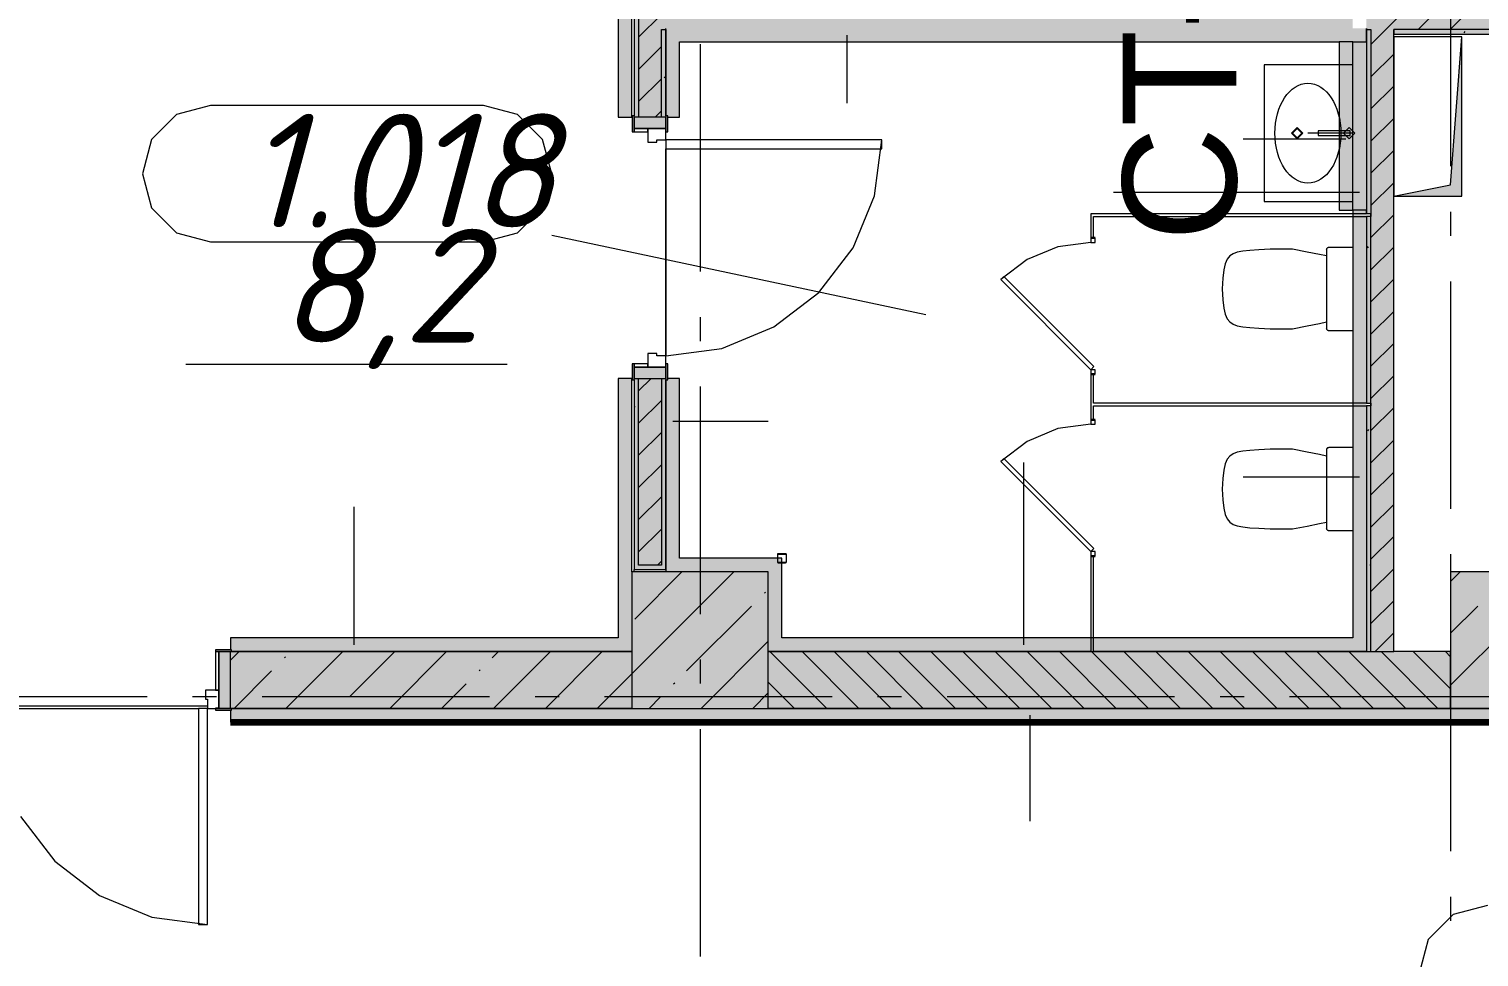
# Model space of a CAD drawing. Header units: millimetres. Extents: x -537608 to 253996, y -217170 to 186033.
# Drawn here: x -329776 to -323401, y -133443 to -129362 of the extents above; entities that cross this region are included whole.
import ezdxf

# ---------------------------------------------------------------- set-up
doc = ezdxf.new("R2010")
doc.units = ezdxf.units.MM
doc.layers.add('16) Лак 1.6м', color=160, linetype='Continuous', lineweight=90)
doc.layers.add('PDF _Геометрия', color=7, linetype='Continuous')
doc.layers.add('PDF _Текст', color=7, linetype='Continuous')
doc.layers.add('PDF _Сплошная заливка', color=7, linetype='Continuous', true_color=0xffffff)
doc.styles.add('PDF GOST-Common', font='arial.ttf')
doc.styles.add('PDF ISOCPEUR Italic', font='isocpeui.ttf')

msp = doc.modelspace()

# ---------------------------------------------------------------- hatches: boundary and pattern name
at = {"layer": 'PDF _Сплошная заливка', "transparency": 33554559}
h = msp.add_hatch(color=256, dxfattribs=at)
h.paths.add_polyline_path([(-323876.1871, -132099.6252), (-323876.1871, -131019.6278), (-323896.188, -131019.6278), (-323896.188, -132099.6252)], flags=0)
h.paths.add_polyline_path([(-323876.1871, -131007.6272), (-323876.1871, -130187.627), (-323896.188, -130187.627), (-323896.188, -131007.6272)], flags=0)
h.paths.add_polyline_path([(-323896.188, -130175.6265), (-323876.1871, -130175.6265), (-323876.1871, -129385.3586), (-323896.188, -129385.3586), (-323896.188, -130159.6257)], flags=0)
h.paths.add_polyline_path([(-323876.1871, -129265.3615), (-323876.1871, -124649.6246), (-323896.188, -124649.6246), (-323896.188, -129265.3615)], flags=0)
h = msp.add_hatch(color=256, dxfattribs=at)
h.paths.add_polyline_path([(-323776.1866, -132099.6252), (-323776.1866, -129365.3577), (-323876.1871, -129365.3577), (-323876.1871, -132099.6252), (-323803.077, -132099.6252)], flags=0)
h.paths.add_polyline_path([(-323876.1871, -129265.3615), (-323776.1866, -129265.3615), (-323776.1866, -124649.6246), (-323876.1871, -124649.6246), (-323876.1871, -128304.4246)], flags=0)
at = {"layer": 'PDF _Сплошная заливка', "true_color": 0xff7d7d, "transparency": 33554559}
h = msp.add_hatch(color=11, dxfattribs=at)
h.paths.add_polyline_path([(-327186.1871, -132039.6267), (-327126.1885, -132039.6267), (-327126.1885, -130899.6264), (-327186.1871, -130899.6264), (-327186.1871, -131749.6258)], flags=0)
h.paths.add_polyline_path([(-327126.1885, -129749.6256), (-327126.1885, -126449.624), (-327186.1871, -126449.624), (-327186.1871, -129749.6256)], flags=0)
h.paths.add_polyline_path([(-327186.1871, -125299.6231), (-327126.1885, -125299.6231), (-327126.1885, -124926.6539), (-327186.1871, -124926.6539), (-327186.1871, -124986.6524)], flags=0)
at = {"layer": 'PDF _Сплошная заливка', "transparency": 33554559}
h = msp.add_hatch(color=256, dxfattribs=at)
h.paths.add_polyline_path([(-327116.1902, -131739.6254), (-327096.1892, -131739.6254), (-327096.1892, -130899.6264), (-327116.1902, -130899.6264), (-327116.1902, -131157.3868)], flags=0)
h.paths.add_polyline_path([(-327116.1902, -129749.6256), (-327096.1892, -129749.6256), (-327096.1892, -126449.624), (-327116.1902, -126449.624), (-327116.1902, -129744.6264)], flags=0)
h.paths.add_polyline_path([(-327116.1902, -125299.6231), (-327096.1892, -125299.6231), (-327096.1892, -124999.6218), (-327116.1902, -124999.6218), (-327116.1902, -125294.624)], flags=0)
h = msp.add_hatch(color=256, dxfattribs=at)
h.paths.add_polyline_path([(-326976.1878, -131739.6254), (-326976.1878, -130899.6264), (-326996.1888, -130899.6264), (-326996.1888, -131719.6266), (-327096.1892, -131719.6266), (-327096.1892, -131739.6254), (-326996.1888, -131739.6254)], flags=0)
h.paths.add_polyline_path([(-326996.1888, -129749.6256), (-326976.1878, -129749.6256), (-326976.1878, -129365.3577), (-326996.1888, -129365.3577), (-326996.1888, -129730.9078)], flags=0)
h.paths.add_polyline_path([(-326996.1888, -129265.3615), (-326976.1878, -129265.3615), (-326976.1878, -126449.624), (-326996.1888, -126449.624), (-326996.1888, -128304.4246)], flags=0)
h.paths.add_polyline_path([(-326996.1888, -125299.6231), (-326976.1878, -125299.6231), (-326976.1878, -124999.6218), (-326996.1888, -124999.6218), (-326996.1888, -125294.624)], flags=0)
h = msp.add_hatch(color=256, dxfattribs=at)
h.paths.add_polyline_path([(-322959.8077, -129365.3577), (-319856.1856, -129365.3577), (-319856.1856, -129265.3615), (-323146.189, -129265.3615), (-323146.189, -129365.3577)], flags=0)
h.paths.add_polyline_path([(-323326.1889, -129365.3577), (-323206.1876, -129365.3577), (-323206.1876, -129265.3615), (-323896.188, -129265.3615), (-323896.188, -129365.3577), (-323381.4424, -129365.3577)], flags=0)
h.paths.add_polyline_path([(-326976.1878, -129365.3577), (-326976.1878, -129359.6265), (-323956.1865, -129359.6265), (-323956.1865, -129265.3615), (-326996.1888, -129265.3615), (-326996.1888, -129365.3577)], flags=0)
at = {"layer": 'PDF _Сплошная заливка', "true_color": 0x2254ff, "transparency": 33554559}
for points in [[(-323956.1865, -129419.625), (-323896.188, -129419.625), (-323896.188, -129359.6265), (-326976.1878, -129359.6265), (-326976.1878, -129419.625), (-324016.1851, -129419.625)], [(-323956.1865, -132099.6252), (-323896.188, -132099.6252), (-323896.188, -130159.6257), (-323956.1865, -130159.6257), (-323956.1865, -132039.6267)], [(-323956.1865, -132099.6252), (-323956.1865, -132039.6267), (-326526.1901, -132039.6267), (-326526.1901, -132099.6252), (-324646.3463, -132099.6252)]]:
    msp.add_hatch(color=160, dxfattribs=at).paths.add_polyline_path(points)
at = {"layer": 'PDF _Сплошная заливка', "transparency": 33554559}
h = msp.add_hatch(color=256, dxfattribs=at)
h.paths.add_polyline_path([(-319876.1866, -129385.3586), (-319876.1866, -129365.3577), (-323146.189, -129365.3577), (-323146.189, -129385.3586), (-321273.2691, -129385.3586)], flags=0)
h.paths.add_polyline_path([(-323896.188, -129385.3586), (-323876.1871, -129385.3586), (-323876.1871, -129365.3577), (-323896.188, -129365.3577)], flags=0)
h.paths.add_polyline_path([(-323326.1889, -129385.3586), (-323326.1889, -129365.3577), (-323776.1866, -129365.3577), (-323776.1866, -129385.3586), (-323381.4424, -129385.3586)], flags=0)
h.paths.add_polyline_path([(-323206.1876, -129385.3586), (-323206.1876, -129365.3577), (-323226.1885, -129365.3577), (-323226.1885, -129385.3586)], flags=0)
at = {"layer": 'PDF _Сплошная заливка', "true_color": 0x2254ff, "transparency": 33554559}
h = msp.add_hatch(color=160, dxfattribs=at)
h.paths.add_polyline_path([(-326976.1878, -131689.6252), (-326916.1893, -131689.6252), (-326916.1893, -130899.6264), (-326968.1875, -130899.6264), (-326968.1875, -130904.6255), (-326976.1878, -130904.6255), (-326976.1878, -131157.3868)], flags=0)
h.paths.add_polyline_path([(-326916.1893, -129749.6256), (-326916.1893, -129419.625), (-326976.1878, -129419.625), (-326976.1878, -129744.6264), (-326968.1875, -129744.6264), (-326968.1875, -129749.6256)], flags=0)
at = {"layer": 'PDF _Сплошная заливка', "transparency": 33554559}
msp.add_hatch(color=256, dxfattribs=at).paths.add_polyline_path([(-323526.1855, -132349.6264), (-322926.1872, -132349.6264), (-322926.1872, -131749.6258), (-323526.1855, -131749.6258), (-323526.1855, -132099.6252)])
at = {"layer": 'PDF _Сплошная заливка', "true_color": 0xff7d7d, "transparency": 33554559}
h = msp.add_hatch(color=11, dxfattribs=at)
h.paths.add_polyline_path([(-327126.1885, -132099.6252), (-327126.1885, -132039.6267), (-328891.1895, -132039.6267), (-328891.1895, -132091.627), (-328886.1903, -132091.627), (-328886.1903, -132099.6252), (-328019.4236, -132099.6252)], flags=0)
h.paths.add_polyline_path([(-330601.191, -132099.6252), (-330046.1894, -132099.0268), (-330046.1894, -132091.627), (-330041.1902, -132091.627), (-330041.1902, -132039.6267), (-330601.191, -132039.6267)], flags=0)
at = {"layer": 'PDF _Сплошная заливка', "transparency": 33554559}
h = msp.add_hatch(color=256, dxfattribs=at)
h.paths.add_polyline_path([(-327126.1885, -132349.6264), (-327126.1885, -132099.6252), (-328891.1895, -132099.6252), (-328891.1895, -132349.6264), (-328019.4236, -132349.6264)], flags=0)
h.paths.add_polyline_path([(-330041.1902, -132349.6264), (-330041.1902, -132099.6252), (-331301.1941, -132099.6252), (-331301.1941, -132349.6264), (-330046.1894, -132349.6264)], flags=0)
h = msp.add_hatch(color=256, dxfattribs=at)
h.paths.add_polyline_path([(-315876.1861, -132349.6264), (-315876.1861, -132099.6252), (-316286.1862, -132099.6252), (-316286.1862, -132349.6264), (-316213.6532, -132349.6264)], flags=0)
h.paths.add_polyline_path([(-317441.1861, -132349.6264), (-317436.1827, -132349.6264), (-317436.1827, -132099.6252), (-319276.184, -132099.6252), (-319276.184, -132349.6264), (-317900.1918, -132349.6264)], flags=0)
h.paths.add_polyline_path([(-319876.1866, -132349.6264), (-319876.1866, -132099.6252), (-322926.1872, -132099.6252), (-322926.1872, -132349.6264), (-321273.2691, -132349.6264)], flags=0)
h.paths.add_polyline_path([(-323803.077, -132349.6264), (-323526.1855, -132349.6264), (-323526.1855, -132099.6252), (-326526.1901, -132099.6252), (-326526.1901, -132349.6264), (-324646.3463, -132349.6264)], flags=0)
at = {"layer": 'PDF _Сплошная заливка', "true_color": 0xff7d7d, "transparency": 33554559}
h = msp.add_hatch(color=11, dxfattribs=at)
h.paths.add_polyline_path([(-315876.1861, -132409.6271), (-315876.1861, -132349.6264), (-316281.1827, -132350.4833), (-316281.1827, -132357.6267), (-316286.1862, -132357.6267), (-316286.1862, -132409.6271), (-315936.1847, -132409.6271)], flags=0)
h.paths.add_polyline_path([(-317436.1827, -132409.6271), (-317436.1827, -132357.6267), (-317441.1861, -132357.6267), (-317441.1861, -132349.6264), (-328886.1903, -132349.6264), (-328886.1903, -132357.6267), (-328891.1895, -132357.6267), (-328891.1895, -132409.6271), (-317900.1918, -132409.6271)], flags=0)
h.paths.add_polyline_path([(-331301.1941, -132409.6271), (-330041.1902, -132409.6271), (-330041.1902, -132357.6267), (-330046.1894, -132357.6267), (-330046.1894, -132349.6264), (-331301.1941, -132349.6264)], flags=0)

# ---------------------------------------------------------------- linework, layer by layer
at = {"layer": '16) Лак 1.6м'}
msp.add_line((-328891.1895, -132409.6271), (-317436.1827, -132409.6271), dxfattribs=at)
at = {"layer": 'PDF _Геометрия', "lineweight": 9}
for p, q in [((-327186.1871, -126449.624), (-327186.1871, -129749.6256)), ((-327126.1885, -129749.6256), (-327126.1885, -126449.624)), ((-327116.1902, -126454.6231), (-327116.1902, -129744.6264)), ((-327096.1892, -126449.624), (-327096.1892, -129749.6256)), ((-323810.3325, -129365.3577), (-323710.332, -129265.3615)), ((-323668.9092, -129365.3577), (-323568.9087, -129265.3615)), ((-323527.4902, -129365.3577), (-323427.4897, -129265.3615)), ((-327096.1892, -129398.526), (-326996.1888, -129298.5256)), ((-326996.1888, -129749.6256), (-326996.1888, -129365.3577)), ((-326996.1888, -129365.3577), (-326976.1878, -129365.3577)), ((-326976.1878, -129419.625), (-326976.1878, -129359.6265)), ((-326976.1878, -129365.3577), (-326976.1878, -129419.625)), ((-326180.7056, -129389.6258), (-326180.7056, -129688.697)), ((-323896.188, -129365.3577), (-323896.188, -129359.6265)), ((-323896.188, -129359.6265), (-323896.188, -129365.3577)), ((-323896.188, -129365.3577), (-323896.188, -129385.3586)), ((-323896.188, -129385.3586), (-323896.188, -129365.3577)), ((-323896.188, -129365.3577), (-323876.1871, -129365.3577)), ((-323896.188, -129385.3586), (-323896.188, -130159.6257)), ((-323896.188, -129419.625), (-323896.188, -129385.3586)), ((-323876.1871, -129431.2165), (-323810.3325, -129365.3577)), ((-323876.1871, -129365.3577), (-323876.1871, -129385.3586)), ((-323876.1871, -129365.3577), (-323876.1871, -129385.3586)), ((-323876.1871, -129385.3586), (-323876.1871, -130175.6265)), ((-323326.1889, -129365.3577), (-323776.1866, -129365.3577)), ((-323776.1866, -129365.3577), (-323776.1866, -129385.3586)), ((-323776.1866, -129385.3586), (-323776.1866, -129365.3577)), ((-323776.1866, -129385.3586), (-323326.1889, -129385.3586)), ((-323776.1866, -132099.6252), (-323776.1866, -129385.3586)), ((-327096.1892, -129539.945), (-326996.1888, -129439.9446)), ((-326976.1878, -129419.625), (-326976.1878, -129744.6264)), ((-326976.1878, -129744.6264), (-326976.1878, -129419.625)), ((-326916.1893, -129749.6256), (-326916.1893, -129419.625)), ((-326916.1893, -129419.625), (-324016.1851, -129419.625)), ((-323956.1865, -129419.625), (-324016.1851, -129419.625)), ((-324016.1851, -129419.625), (-324016.1851, -129520.5556)), ((-323956.1865, -129520.5556), (-323956.1865, -129419.625)), ((-323956.1865, -129419.625), (-323896.188, -129419.625)), ((-323956.1865, -129520.5556), (-323956.1865, -129419.625)), ((-323896.188, -129419.625), (-323896.188, -130159.6257)), ((-323876.1871, -129572.6355), (-323776.1866, -129472.635)), ((-324016.1851, -129520.5556), (-324016.1851, -129810.5542)), ((-323956.1865, -130120.5539), (-323956.1865, -129520.5556)), ((-323956.1865, -130120.5539), (-323956.1865, -129520.5556)), ((-327096.1892, -129681.3684), (-326996.1888, -129581.3679)), ((-323876.1871, -129714.0588), (-323776.1866, -129614.0584)), ((-327023.0232, -129749.6256), (-326996.1888, -129722.7869)), ((-327186.1871, -129749.6256), (-327126.1885, -129749.6256)), ((-327116.1902, -129744.6264), (-327124.1906, -129744.6264)), ((-327124.1906, -129744.6264), (-327124.1906, -129814.6233)), ((-327116.1902, -129814.6233), (-327116.1902, -129744.6264)), ((-326976.1878, -129749.6256), (-327116.1902, -129749.6256)), ((-327116.1902, -129749.6256), (-327116.1902, -129799.6258)), ((-326968.1875, -129744.6264), (-326976.1878, -129744.6264)), ((-326976.1878, -129744.6264), (-326976.1878, -129814.6233)), ((-326976.1878, -129799.6258), (-326976.1878, -129749.6256)), ((-326968.1875, -129814.6233), (-326968.1875, -129744.6264)), ((-326968.1875, -129749.6256), (-326916.1893, -129749.6256)), ((-323876.1871, -129855.4778), (-323776.1866, -129755.4817)), ((-327124.1906, -129814.6233), (-327116.1902, -129814.6233)), ((-327116.1902, -129799.6258), (-326976.1878, -129799.6258)), ((-327056.1874, -129799.6258), (-327116.1902, -129799.6258)), ((-327116.1902, -129799.6258), (-327116.1902, -129814.6233)), ((-327116.1902, -129814.6233), (-327056.1874, -129814.6233)), ((-326976.1878, -129799.6258), (-327056.1874, -129799.6258)), ((-327056.1874, -129799.6258), (-327056.1874, -129859.6244)), ((-327056.1874, -129814.6233), (-327056.1874, -129799.6258)), ((-327056.1874, -129859.6244), (-327016.1898, -129859.6244)), ((-327016.1898, -129859.6244), (-327016.1898, -129849.626)), ((-327016.1898, -129849.626), (-326976.1878, -129849.626)), ((-326976.1878, -129799.6258), (-326977.1869, -129799.6258)), ((-326977.1869, -129799.6258), (-326977.1869, -129814.6233)), ((-326977.1869, -129814.6233), (-326976.1878, -129814.6233)), ((-326976.1878, -129849.626), (-326976.1878, -129799.6258)), ((-326976.1878, -129814.6233), (-326976.1878, -129799.6258)), ((-326976.1878, -129814.6233), (-326968.1875, -129814.6233)), ((-326026.188, -129849.626), (-326976.1878, -129849.626)), ((-326976.1878, -129849.626), (-326976.1878, -129889.6236)), ((-326058.5598, -130095.5021), (-326026.188, -129849.626)), ((-326026.188, -129889.6236), (-326026.188, -129849.626)), ((-323986.1858, -129846.866), (-324437.8843, -129846.866)), ((-324016.1851, -129810.5542), (-324016.1851, -129830.5552)), ((-324016.1851, -129830.5552), (-324016.1851, -130120.5539)), ((-326976.1878, -129889.6236), (-326026.188, -129889.6236)), ((-323876.1871, -129996.9011), (-323776.1866, -129896.9006)), ((-323876.1871, -130138.3244), (-323776.1866, -130038.3239)), ((-326153.462, -130324.6239), (-326058.5598, -130095.5021)), ((-323926.1873, -130080.7027), (-325008.4863, -130080.7027)), ((-325096.189, -130175.6265), (-325108.1896, -130175.6265)), ((-325108.1896, -130175.6265), (-325108.1896, -130280.5572)), ((-323896.188, -130175.6265), (-325096.189, -130175.6265)), ((-324016.1851, -130120.5539), (-324016.1851, -130159.6257)), ((-324016.1851, -130159.6257), (-323956.1865, -130159.6257)), ((-323956.1865, -130159.6257), (-323956.1865, -130120.5539)), ((-323956.1865, -130159.6257), (-323956.1865, -130120.5539)), ((-323896.188, -130159.6257), (-323956.1865, -130159.6257)), ((-323896.188, -130159.6257), (-323956.1865, -130159.6257)), ((-323956.1865, -130159.6257), (-323956.1865, -132039.6267)), ((-323896.188, -130159.6257), (-323896.188, -130175.6265)), ((-323896.188, -130175.6265), (-323896.188, -130159.6257)), ((-323876.1871, -130175.6265), (-323896.188, -130175.6265)), ((-323876.1871, -130187.627), (-323876.1871, -130175.6265)), ((-323876.1871, -130175.6265), (-323876.1871, -130187.627)), ((-323876.1871, -130279.7433), (-323776.1866, -130179.7429)), ((-325096.189, -130280.5572), (-325096.189, -130187.627)), ((-325096.189, -130187.627), (-323896.188, -130187.627)), ((-323896.188, -130187.627), (-323896.188, -131007.6272)), ((-323876.1871, -130187.627), (-323896.188, -130187.627)), ((-323896.188, -130187.627), (-323896.188, -131007.6272)), ((-323876.1871, -131007.6272), (-323876.1871, -130187.627)), ((-325108.1896, -130300.5538), (-325253.1265, -130319.6376)), ((-325108.1896, -130280.5572), (-325108.1896, -130300.5538)), ((-325108.1896, -130300.5538), (-325088.1887, -130300.5538)), ((-325088.1887, -130300.5538), (-325088.1887, -130280.5572)), ((-326304.4358, -130521.3781), (-326153.462, -130324.6239)), ((-325253.1265, -130319.6376), (-325388.1857, -130375.58)), ((-323876.1871, -130421.1667), (-323776.1866, -130321.1662)), ((-325388.1857, -130375.58), (-325504.1696, -130464.5745)), ((-325490.0247, -130450.4339), (-325504.1696, -130464.5745)), ((-325504.1696, -130464.5745), (-325108.1896, -130860.5546)), ((-325094.0446, -130846.414), (-325490.0247, -130450.4339)), ((-323876.1871, -130562.5857), (-323776.1866, -130462.5852)), ((-326501.19, -130672.3519), (-326304.4358, -130521.3781)), ((-323876.1871, -130704.0089), (-323776.1866, -130604.0085)), ((-326730.3118, -130767.2542), (-326501.19, -130672.3519)), ((-323876.1871, -130845.4279), (-323776.1866, -130745.4274)), ((-327016.1898, -130789.6276), (-327056.1874, -130789.6276)), ((-327056.1874, -130789.6276), (-327056.1874, -130849.6262)), ((-327016.1898, -130799.626), (-327016.1898, -130789.6276)), ((-326976.1878, -130799.626), (-327016.1898, -130799.626)), ((-326976.1878, -130799.626), (-326730.3118, -130767.2542)), ((-326976.1878, -130849.6262), (-326976.1878, -130799.626)), ((-327124.1906, -130834.6244), (-327124.1906, -130904.6255)), ((-327116.1902, -130834.6244), (-327124.1906, -130834.6244)), ((-327116.1902, -130834.6244), (-327116.1902, -130849.6262)), ((-327056.1874, -130834.6244), (-327116.1902, -130834.6244)), ((-327116.1902, -130904.6255), (-327116.1902, -130834.6244)), ((-327116.1902, -130849.6262), (-327116.1902, -130899.6264)), ((-326976.1878, -130849.6262), (-327116.1902, -130849.6262)), ((-327116.1902, -130849.6262), (-327056.1874, -130849.6262)), ((-327056.1874, -130849.6262), (-327056.1874, -130834.6244)), ((-327056.1874, -130849.6262), (-326976.1878, -130849.6262)), ((-326977.1869, -130834.6244), (-326977.1869, -130849.6262)), ((-326976.1878, -130834.6244), (-326977.1869, -130834.6244)), ((-326977.1869, -130849.6262), (-326976.1878, -130849.6262)), ((-326976.1878, -130849.6262), (-326976.1878, -130834.6244)), ((-326976.1878, -130834.6244), (-326976.1878, -130904.6255)), ((-326968.1875, -130834.6244), (-326976.1878, -130834.6244)), ((-326976.1878, -130899.6264), (-326976.1878, -130849.6262)), ((-326968.1875, -130904.6255), (-326968.1875, -130834.6244)), ((-325108.1896, -130860.5546), (-325094.0446, -130846.414)), ((-325088.1887, -130860.5546), (-325108.1896, -130860.5546)), ((-325108.1896, -130860.5546), (-325108.1896, -130880.5555)), ((-325108.1896, -130880.5555), (-325108.1896, -131080.5564)), ((-325096.189, -131007.6272), (-325096.189, -130880.5555)), ((-325088.1887, -130880.5555), (-325088.1887, -130860.5546)), ((-327126.1885, -130899.6264), (-327186.1871, -130899.6264)), ((-327186.1871, -130899.6264), (-327186.1871, -132039.6267)), ((-327126.1885, -131749.6258), (-327126.1885, -130899.6264)), ((-327124.1906, -130904.6255), (-327116.1902, -130904.6255)), ((-327116.1902, -130899.6264), (-326976.1878, -130899.6264)), ((-327116.1902, -130904.6255), (-327116.1902, -131739.6254)), ((-327096.1892, -130954.1608), (-327041.6549, -130899.6264)), ((-327096.1892, -131719.6266), (-327096.1892, -130899.6264)), ((-326996.1888, -130899.6264), (-326996.1888, -131719.6266)), ((-326976.1878, -131689.6252), (-326976.1878, -130904.6255)), ((-326976.1878, -130904.6255), (-326976.1878, -131689.6252)), ((-326976.1878, -130904.6255), (-326968.1875, -130904.6255)), ((-326916.1893, -130899.6264), (-326968.1875, -130899.6264)), ((-326916.1893, -131689.6252), (-326916.1893, -130899.6264)), ((-323876.1871, -130986.8512), (-323776.1866, -130886.8508)), ((-327096.1892, -131095.5797), (-326996.1888, -130995.5793)), ((-323896.188, -131007.6272), (-325096.189, -131007.6272)), ((-323896.188, -131007.6272), (-323876.1871, -131007.6272)), ((-323876.1871, -131007.6272), (-323876.1871, -131019.6278)), ((-323876.1871, -131019.6278), (-323876.1871, -131007.6272)), ((-325096.189, -131080.5564), (-325096.189, -131019.6278)), ((-325096.189, -131019.6278), (-323896.188, -131019.6278)), ((-323876.1871, -131019.6278), (-323896.188, -131019.6278)), ((-323896.188, -131019.6278), (-323896.188, -132099.6252)), ((-323896.188, -131019.6278), (-323896.188, -132099.6252)), ((-323876.1871, -132099.6252), (-323876.1871, -131019.6278)), ((-323876.1871, -131128.2745), (-323776.1866, -131028.2741)), ((-327096.1892, -131237.003), (-326996.1888, -131137.0025)), ((-326946.1885, -131087.2306), (-326527.0815, -131087.2306)), ((-325253.1265, -131119.6369), (-325388.1857, -131175.5835)), ((-325108.1896, -131100.5574), (-325253.1265, -131119.6369)), ((-325108.1896, -131080.5564), (-325108.1896, -131100.5574)), ((-325108.1896, -131100.5574), (-325088.1887, -131100.5574)), ((-325088.1887, -131100.5574), (-325088.1887, -131080.5564)), ((-325388.1857, -131175.5835), (-325504.1696, -131264.5759)), ((-323876.1871, -131269.6935), (-323776.1866, -131169.693)), ((-325490.0247, -131250.4332), (-325504.1696, -131264.5759)), ((-325504.1696, -131264.5759), (-325108.1896, -131660.556)), ((-325094.0446, -131646.4132), (-325490.0247, -131250.4332)), ((-327096.1892, -131378.4242), (-326996.1888, -131278.4237)), ((-325403.0066, -132069.626), (-325403.0066, -131267.8656)), ((-323876.1871, -131411.1146), (-323776.1866, -131311.1142)), ((-323926.1873, -131333.225), (-324437.8843, -131333.225)), ((-327096.1892, -131519.8453), (-326996.1888, -131419.8449)), ((-323876.1871, -131552.5358), (-323776.1866, -131452.5375)), ((-328346.7589, -132069.626), (-328346.7589, -131464.0946)), ((-327096.1892, -131661.2664), (-326996.1888, -131561.266)), ((-325108.1896, -131660.556), (-325094.0446, -131646.4132)), ((-323876.1871, -131693.9591), (-323776.1866, -131593.9586)), ((-327013.1283, -131719.6266), (-326996.1888, -131702.6893)), ((-326976.1878, -131739.6254), (-326976.1878, -131689.6252)), ((-326976.1878, -131689.6252), (-326976.1878, -131749.6258)), ((-326526.1901, -131689.6252), (-326916.1893, -131689.6252)), ((-326466.1873, -131689.6252), (-326526.1901, -131689.6252)), ((-326485.0171, -131670.7976), (-326486.1883, -131673.6266)), ((-326486.1883, -131673.6266), (-326486.1883, -131705.6259)), ((-326486.1883, -131705.6259), (-326485.0171, -131708.4549)), ((-326482.1881, -131669.6263), (-326485.0171, -131670.7976)), ((-326485.0171, -131708.4549), (-326482.1881, -131709.6261)), ((-326484.1903, -131673.6266), (-326483.6004, -131672.2121)), ((-326484.1903, -131705.6259), (-326484.1903, -131673.6266)), ((-326483.6004, -131707.0404), (-326484.1903, -131705.6259)), ((-326483.6004, -131672.2121), (-326482.1881, -131671.6265)), ((-326482.1881, -131707.626), (-326483.6004, -131707.0404)), ((-326450.1866, -131669.6263), (-326482.1881, -131669.6263)), ((-326482.1881, -131671.6265), (-326450.1866, -131671.6265)), ((-326450.1866, -131707.626), (-326482.1881, -131707.626)), ((-326482.1881, -131709.6261), (-326450.1866, -131709.6261)), ((-326466.1873, -132039.6267), (-326466.1873, -131689.6252)), ((-326447.3619, -131670.7976), (-326450.1866, -131669.6263)), ((-326450.1866, -131671.6265), (-326448.7742, -131672.2121)), ((-326448.7742, -131707.0404), (-326450.1866, -131707.626)), ((-326450.1866, -131709.6261), (-326447.3619, -131708.4549)), ((-326448.7742, -131672.2121), (-326448.1886, -131673.6266)), ((-326448.1886, -131705.6259), (-326448.7742, -131707.0404)), ((-326448.1886, -131673.6266), (-326448.1886, -131705.6259)), ((-326446.1864, -131673.6266), (-326447.3619, -131670.7976)), ((-326447.3619, -131708.4549), (-326446.1864, -131705.6259)), ((-326446.1864, -131705.6259), (-326446.1864, -131673.6266)), ((-325088.1887, -131660.556), (-325108.1896, -131660.556)), ((-325108.1896, -131660.556), (-325108.1896, -131680.5569)), ((-325108.1896, -131680.5569), (-325108.1896, -132099.6252)), ((-325096.189, -132099.6252), (-325096.189, -131680.5569)), ((-325088.1887, -131680.5569), (-325088.1887, -131660.556)), ((-327126.1885, -132197.7246), (-326678.0898, -131749.6258)), ((-326526.1901, -131749.6258), (-327126.1885, -131749.6258)), ((-327126.1885, -131749.6258), (-327126.1885, -132349.6264)), ((-327116.1902, -131739.6254), (-327096.1892, -131739.6254)), ((-327113.4904, -131956.9296), (-326906.1867, -131749.6258)), ((-326996.1888, -131719.6266), (-327096.1892, -131719.6266)), ((-327096.1892, -131739.6254), (-326996.1888, -131739.6254)), ((-326996.1888, -131739.6254), (-326976.1878, -131739.6254)), ((-326526.1901, -132349.6264), (-326526.1901, -131749.6258)), ((-323876.1871, -131835.3802), (-323776.1866, -131735.3798)), ((-323526.1855, -131791.1047), (-323484.711, -131749.6258)), ((-323526.1855, -132247.3007), (-323028.5128, -131749.6258)), ((-323326.1889, -131749.6258), (-323526.1855, -131749.6258)), ((-323526.1855, -131749.6258), (-323526.1855, -132099.6252)), ((-326543.2459, -131842.8811), (-326538.5051, -131838.1381)), ((-326885.3934, -132185.0287), (-326600.269, -131899.9064)), ((-323876.1871, -131976.8013), (-323776.1866, -131876.8009)), ((-323526.1855, -132019.2038), (-323406.8903, -131899.9064)), ((-323857.5898, -132099.6252), (-323776.1866, -132018.222)), ((-328956.1871, -132091.627), (-328956.1871, -132099.6252)), ((-328886.1903, -132091.627), (-328956.1871, -132091.627)), ((-327186.1871, -132039.6267), (-328891.1895, -132039.6267)), ((-328891.1895, -132039.6267), (-328891.1895, -132091.627)), ((-328886.1903, -132099.6252), (-328886.1903, -132091.627)), ((-326821.8942, -132349.6264), (-326526.1901, -132053.9223)), ((-323956.1865, -132039.6267), (-326466.1873, -132039.6267)), ((-328956.1871, -132099.6252), (-328956.1871, -132269.6268)), ((-328941.1897, -132099.6252), (-328956.1871, -132099.6252)), ((-328956.1871, -132099.6252), (-328886.1903, -132099.6252)), ((-328941.1897, -132099.6252), (-328941.1897, -132349.6264)), ((-328891.1895, -132099.6252), (-328941.1897, -132099.6252)), ((-328941.1897, -132269.6268), (-328941.1897, -132099.6252)), ((-328891.1895, -132137.9371), (-328852.8798, -132099.6252)), ((-328891.1895, -132349.6264), (-328891.1895, -132099.6252)), ((-327126.1885, -132099.6252), (-328886.1903, -132099.6252)), ((-328886.1903, -132099.6252), (-327126.1885, -132099.6252)), ((-328653.1587, -132128.0034), (-328648.4137, -132123.2625)), ((-328646.6826, -132349.6264), (-328396.6815, -132099.6252)), ((-328368.0343, -132299.0771), (-328168.5803, -132099.6252)), ((-328190.4845, -132349.6264), (-327940.4834, -132099.6252)), ((-327740.7624, -132128.0034), (-327712.3864, -132099.6252)), ((-327734.2863, -132349.6264), (-327484.2852, -132099.6252)), ((-327506.1894, -132349.6264), (-327256.1882, -132099.6252)), ((-325108.1896, -132099.6252), (-326526.1901, -132099.6252)), ((-326526.1901, -132099.6252), (-323956.1865, -132099.6252)), ((-326268.925, -132349.6264), (-326518.9261, -132099.6252)), ((-326127.506, -132349.6264), (-326377.5028, -132099.6252)), ((-325986.0827, -132349.6264), (-326236.0838, -132099.6252)), ((-325844.6594, -132349.6264), (-326094.6605, -132099.6252)), ((-325703.2404, -132349.6264), (-325953.2415, -132099.6252)), ((-325561.8172, -132349.6264), (-325811.8183, -132099.6252)), ((-325420.3982, -132349.6264), (-325670.3993, -132099.6252)), ((-325278.9749, -132349.6264), (-325528.9759, -132099.6252)), ((-325137.5559, -132349.6264), (-325387.5527, -132099.6252)), ((-324996.1326, -132349.6264), (-325246.1337, -132099.6252)), ((-325108.1896, -132099.6252), (-325096.189, -132099.6252)), ((-324854.7136, -132349.6264), (-325104.7104, -132099.6252)), ((-323896.188, -132099.6252), (-325096.189, -132099.6252)), ((-324713.2903, -132349.6264), (-324963.2914, -132099.6252)), ((-324571.867, -132349.6264), (-324821.8681, -132099.6252)), ((-324430.448, -132349.6264), (-324680.4491, -132099.6252)), ((-324289.0248, -132349.6264), (-324539.0259, -132099.6252)), ((-324147.6058, -132349.6264), (-324397.6025, -132099.6252)), ((-324006.1824, -132349.6264), (-324256.1835, -132099.6252)), ((-323864.7635, -132349.6264), (-324114.7603, -132099.6252)), ((-323723.3402, -132349.6264), (-323973.3413, -132099.6252)), ((-323956.1865, -132099.6252), (-323896.188, -132099.6252)), ((-323896.188, -132099.6252), (-323876.1871, -132099.6252)), ((-323876.1871, -132099.6252), (-323776.1866, -132099.6252)), ((-323581.9169, -132349.6264), (-323831.918, -132099.6252)), ((-323526.1855, -132099.6252), (-323776.1866, -132099.6252)), ((-323526.1855, -132263.9366), (-323690.499, -132099.6252)), ((-323526.1855, -132122.5154), (-323549.0757, -132099.6252)), ((-323526.1855, -132349.6264), (-323526.1855, -132099.6252)), ((-323526.1855, -132099.6252), (-323526.1855, -132349.6264)), ((-328874.7796, -132349.6264), (-328710.1819, -132185.0287)), ((-327797.7855, -132185.0287), (-327793.0447, -132180.2878)), ((-327278.0881, -132349.6264), (-327126.1885, -132197.7246)), ((-328941.1897, -132269.6268), (-329001.1882, -132269.6268)), ((-329001.1882, -132269.6268), (-329001.1882, -132309.6266)), ((-328956.1871, -132269.6268), (-328941.1897, -132269.6268)), ((-328941.1897, -132349.6264), (-328941.1897, -132269.6268)), ((-327962.3832, -132349.6264), (-327854.813, -132242.054)), ((-326942.4166, -132242.054), (-326937.6758, -132237.311)), ((-326593.7929, -132349.6264), (-326526.1901, -132282.0214)), ((-326410.3482, -132349.6264), (-326526.1901, -132233.7845)), ((-329001.1882, -132309.6266), (-328991.1899, -132309.6266)), ((-328991.1899, -132309.6266), (-328991.1899, -132349.6264)), ((-328956.1871, -132348.6252), (-328956.1871, -132349.6264)), ((-328941.1897, -132348.6252), (-328956.1871, -132348.6252)), ((-328941.1897, -132349.6264), (-328941.1897, -132348.6252)), ((-327049.9911, -132349.6264), (-326999.4441, -132299.0771)), ((-328991.1899, -132349.6264), (-329031.1875, -132349.6264)), ((-329031.1875, -132349.6264), (-329031.1875, -133299.6262)), ((-328991.1899, -132349.6264), (-328941.1897, -132349.6264)), ((-328991.1899, -133299.6262), (-328991.1899, -132349.6264)), ((-328956.1871, -132349.6264), (-328941.1897, -132349.6264)), ((-328956.1871, -132349.6264), (-328956.1871, -132357.6267)), ((-328886.1903, -132349.6264), (-328956.1871, -132349.6264)), ((-328956.1871, -132357.6267), (-328886.1903, -132357.6267)), ((-328941.1897, -132349.6264), (-328891.1895, -132349.6264)), ((-328891.1895, -132357.6267), (-328891.1895, -132409.6271)), ((-328886.1903, -132349.6264), (-327126.1885, -132349.6264)), ((-327126.1885, -132349.6264), (-328886.1903, -132349.6264)), ((-328886.1903, -132357.6267), (-328886.1903, -132349.6264)), ((-327126.1885, -132349.6264), (-326526.1901, -132349.6264)), ((-323526.1855, -132349.6264), (-326526.1901, -132349.6264)), ((-326526.1901, -132349.6264), (-323526.1855, -132349.6264)), ((-325376.0817, -132379.6257), (-325376.0817, -132845.7769)), ((-322926.1872, -132349.6264), (-323526.1855, -132349.6264)), ((-323526.1855, -132349.6264), (-322926.1872, -132349.6264)), ((-329813.9157, -132824.6263), (-329662.9419, -133021.3784)), ((-329662.9419, -133021.3784), (-329466.1876, -133172.35)), ((-329466.1876, -133172.35), (-329237.0659, -133267.2566)), ((-329237.0659, -133267.2566), (-328991.1899, -133299.6262)), ((-329031.1875, -133299.6262), (-328991.1899, -133299.6262))]:
    msp.add_line(p, q, dxfattribs=at)
at = {"layer": 'PDF _Геометрия', "color": 253, "lineweight": 9, "true_color": 0xaaaaaa}
for p, q in [((-323526.1855, -128966.3333), (-323526.1855, -129966.3334)), ((-323476.1853, -129397.2257), (-323776.1866, -129397.2257)), ((-323776.1866, -129397.2257), (-323776.1866, -130097.2245)), ((-323526.1855, -130047.2243), (-323476.1853, -129397.2257)), ((-323476.1853, -130097.2245), (-323476.1853, -129397.2257)), ((-327096.1892, -129449.6243), (-327096.1892, -129450.6233)), ((-326826.1872, -129429.1238), (-326826.1872, -130429.124)), ((-324346.1857, -129520.5556), (-324346.1857, -130120.5539)), ((-323956.1865, -129520.5556), (-324346.1857, -129520.5556)), ((-323956.1865, -130120.5539), (-323956.1865, -129520.5556)), ((-328978.0095, -129698.6308), (-329128.0101, -129738.8221)), ((-327778.0085, -129698.6308), (-328978.0095, -129698.6308)), ((-327628.0078, -129738.8221), (-327778.0085, -129698.6308)), ((-329128.0101, -129738.8221), (-329237.8195, -129848.6314)), ((-327518.2028, -129848.6314), (-327628.0078, -129738.8221)), ((-324225.6892, -129820.5569), (-324200.689, -129795.5568)), ((-324200.689, -129795.5568), (-324175.6889, -129820.5569)), ((-323997.42, -129820.5569), (-323972.4199, -129795.5568)), ((-323972.4199, -129795.5568), (-323947.4197, -129820.5569)), ((-329237.8195, -129848.6314), (-329278.0108, -129998.6277)), ((-327478.0072, -129998.6277), (-327518.2028, -129848.6314)), ((-324200.689, -129845.557), (-324225.6892, -129820.5569)), ((-324220.69, -129820.5569), (-324200.689, -129800.5559)), ((-324200.689, -129840.5535), (-324220.69, -129820.5569)), ((-324200.689, -129800.5559), (-324180.6924, -129820.5569)), ((-324180.6924, -129820.5569), (-324200.689, -129840.5535)), ((-324175.6889, -129820.5569), (-324200.689, -129845.557)), ((-323958.3955, -129820.5569), (-324153.3929, -129820.5569)), ((-323968.3938, -129810.5542), (-324108.3918, -129810.5542)), ((-324108.3918, -129810.5542), (-324108.3918, -129830.5552)), ((-324108.3918, -129830.5552), (-323968.3938, -129830.5552)), ((-323972.4199, -129845.557), (-323997.42, -129820.5569)), ((-323947.4197, -129820.5569), (-323972.4199, -129845.557)), ((-323968.3938, -129830.5552), (-323968.3938, -129810.5542)), ((-329278.0108, -129998.6277), (-329237.8195, -130148.6284)), ((-327518.2028, -130148.6284), (-327478.0072, -129998.6277)), ((-323776.1866, -130097.2245), (-323526.1855, -130047.2243)), ((-323776.1866, -130097.2245), (-323476.1853, -130097.2245)), ((-329237.8195, -130148.6284), (-329128.0101, -130258.4377)), ((-327628.0078, -130258.4377), (-327518.2028, -130148.6284)), ((-324346.1857, -130120.5539), (-323956.1865, -130120.5539)), ((-323526.1855, -130166.3343), (-323526.1855, -130272.1692)), ((-329128.0101, -130258.4377), (-328978.0095, -130298.629)), ((-328978.0095, -130298.629), (-327778.0085, -130298.629)), ((-327778.0085, -130298.629), (-327628.0078, -130258.4377)), ((-325832.7579, -130618.7347), (-327478.0072, -130271.1014)), ((-324496.8365, -130360.3241), (-324508.3376, -130374.4605)), ((-324482.3773, -130350.4205), (-324496.8365, -130360.3241)), ((-324463.9609, -130343.5871), (-324482.3773, -130350.4205)), ((-324440.0416, -130338.9927), (-324463.9609, -130343.5871)), ((-324409.0563, -130335.8321), (-324440.0416, -130338.9927)), ((-324369.4333, -130333.2873), (-324409.0563, -130335.8321)), ((-324319.6182, -130330.5574), (-324369.4333, -130333.2873)), ((-324221.8138, -130330.5574), (-324319.6182, -130330.5574)), ((-324157.363, -130343.0574), (-324221.8138, -130330.5574)), ((-324102.5616, -130353.9299), (-324157.363, -130343.0574)), ((-324071.9897, -130360.4662), (-324102.5616, -130353.9299)), ((-324071.6495, -130330.4669), (-324071.9897, -130333.0549)), ((-324071.9897, -130333.0549), (-324071.9897, -130678.0572)), ((-324070.6506, -130328.0557), (-324071.6495, -130330.4669)), ((-324071.6495, -130330.4669), (-324070.6506, -130328.0557)), ((-324069.0617, -130325.9845), (-324070.6506, -130328.0557)), ((-324070.6506, -130328.0557), (-324069.0617, -130325.9845)), ((-324066.9905, -130324.3957), (-324069.0617, -130325.9845)), ((-324069.0617, -130325.9845), (-324066.9905, -130324.3957)), ((-324064.5792, -130323.3967), (-324066.9905, -130324.3957)), ((-324066.9905, -130324.3957), (-324064.5792, -130323.3967)), ((-324061.9914, -130323.0565), (-324064.5792, -130323.3967)), ((-323956.1865, -130323.0565), (-324061.9914, -130323.0565)), ((-324523.6968, -130421.8556), (-324528.1147, -130458.3568)), ((-324517.1992, -130394.4313), (-324523.6968, -130421.8556)), ((-324508.3376, -130374.4605), (-324517.1992, -130394.4313)), ((-324528.1147, -130458.3568), (-324530.7241, -130505.5539)), ((-323526.1855, -130472.1701), (-323526.1855, -131472.1703)), ((-324530.7241, -130505.5539), (-324528.1147, -130552.7552)), ((-324528.1147, -130552.7552), (-324523.6968, -130589.2564)), ((-324523.6968, -130589.2564), (-324517.1992, -130616.6808)), ((-324517.1992, -130616.6808), (-324508.3376, -130636.6516)), ((-326826.1872, -130629.1249), (-326826.1872, -130734.9598)), ((-324508.3376, -130636.6516), (-324496.8365, -130650.7879)), ((-324496.8365, -130650.7879), (-324482.3773, -130660.6872)), ((-324482.3773, -130660.6872), (-324463.9609, -130667.5249)), ((-324463.9609, -130667.5249), (-324440.0416, -130672.1194)), ((-324440.0416, -130672.1194), (-324409.0563, -130675.2799)), ((-324409.0563, -130675.2799), (-324369.4333, -130677.8204)), ((-324369.4333, -130677.8204), (-324319.6182, -130680.5547)), ((-324319.6182, -130680.5547), (-324221.8138, -130680.5547)), ((-324221.8138, -130680.5547), (-324157.363, -130668.0546)), ((-324157.363, -130668.0546), (-324102.5616, -130657.1822)), ((-324102.5616, -130657.1822), (-324071.9897, -130650.6458)), ((-324071.9897, -130678.0572), (-324071.6495, -130680.645)), ((-324071.6495, -130680.645), (-324070.6506, -130683.0564)), ((-324070.6506, -130683.0564), (-324071.6495, -130680.645)), ((-324070.6506, -130683.0564), (-324069.0617, -130685.1275)), ((-324069.0617, -130685.1275), (-324070.6506, -130683.0564)), ((-324069.0617, -130685.1275), (-324066.9905, -130686.7164)), ((-324066.9905, -130686.7164), (-324069.0617, -130685.1275)), ((-324066.9905, -130686.7164), (-324064.5792, -130687.7154)), ((-324064.5792, -130687.7154), (-324066.9905, -130686.7164)), ((-324064.5792, -130687.7154), (-324061.9914, -130688.0555)), ((-324061.9914, -130688.0555), (-323956.1865, -130688.0555)), ((-329087.048, -130836.6654), (-327674.137, -130836.6654)), ((-326826.1872, -130934.9564), (-326826.1872, -131934.9587)), ((-324508.3376, -131254.4613), (-324517.1992, -131274.43)), ((-324496.8365, -131240.3251), (-324508.3376, -131254.4613)), ((-324482.3773, -131230.4236), (-324496.8365, -131240.3251)), ((-324463.9609, -131223.5858), (-324482.3773, -131230.4236)), ((-324440.0416, -131218.9935), (-324463.9609, -131223.5858)), ((-324409.0563, -131215.8309), (-324440.0416, -131218.9935)), ((-324369.4333, -131213.2904), (-324409.0563, -131215.8309)), ((-324319.6182, -131210.5561), (-324369.4333, -131213.2904)), ((-324221.8138, -131210.5561), (-324319.6182, -131210.5561)), ((-324157.363, -131223.0584), (-324221.8138, -131210.5561)), ((-324102.5616, -131233.9286), (-324157.363, -131223.0584)), ((-324071.9897, -131240.465), (-324102.5616, -131233.9286)), ((-324071.6495, -131210.4679), (-324071.9897, -131213.0557)), ((-324071.9897, -131213.0557), (-324071.9897, -131558.0559)), ((-324070.6506, -131208.0565), (-324071.6495, -131210.4679)), ((-324071.6495, -131210.4679), (-324070.6506, -131208.0565)), ((-324069.0617, -131205.9854), (-324070.6506, -131208.0565)), ((-324070.6506, -131208.0565), (-324069.0617, -131205.9854)), ((-324066.9905, -131204.3944), (-324069.0617, -131205.9854)), ((-324069.0617, -131205.9854), (-324066.9905, -131204.3944)), ((-324064.5792, -131203.3954), (-324066.9905, -131204.3944)), ((-324066.9905, -131204.3944), (-324064.5792, -131203.3954)), ((-324061.9914, -131203.0552), (-324064.5792, -131203.3954)), ((-323956.1865, -131203.0552), (-324061.9914, -131203.0552)), ((-324523.6968, -131301.8543), (-324528.1147, -131338.3555)), ((-324517.1992, -131274.43), (-324523.6968, -131301.8543)), ((-324528.1147, -131338.3555), (-324530.7241, -131385.5547)), ((-324530.7241, -131385.5547), (-324528.1147, -131432.7561)), ((-324528.1147, -131432.7561), (-324523.6968, -131469.2573)), ((-324523.6968, -131469.2573), (-324517.1992, -131496.6817)), ((-324517.1992, -131496.6817), (-324508.3376, -131516.6503)), ((-324508.3376, -131516.6503), (-324496.8365, -131530.7866)), ((-324496.8365, -131530.7866), (-324482.3773, -131540.6881)), ((-324482.3773, -131540.6881), (-324463.9609, -131547.5259)), ((-324463.9609, -131547.5259), (-324440.0416, -131552.1181)), ((-324440.0416, -131552.1181), (-324409.0563, -131555.2787)), ((-324409.0563, -131555.2787), (-324369.4333, -131557.8213)), ((-324369.4333, -131557.8213), (-324319.6182, -131560.5555)), ((-324319.6182, -131560.5555), (-324221.8138, -131560.5555)), ((-324221.8138, -131560.5555), (-324157.363, -131548.0533)), ((-324157.363, -131548.0533), (-324102.5616, -131537.183)), ((-324102.5616, -131537.183), (-324071.9897, -131530.6467)), ((-324071.9897, -131558.0559), (-324071.6495, -131560.6438)), ((-324071.6495, -131560.6438), (-324070.6506, -131563.0551)), ((-324070.6506, -131563.0551), (-324071.6495, -131560.6438)), ((-324070.6506, -131563.0551), (-324069.0617, -131565.1262)), ((-324069.0617, -131565.1262), (-324070.6506, -131563.0551)), ((-324069.0617, -131565.1262), (-324066.9905, -131566.7151)), ((-324066.9905, -131566.7151), (-324069.0617, -131565.1262)), ((-324066.9905, -131566.7151), (-324064.5792, -131567.7141)), ((-324064.5792, -131567.7141), (-324066.9905, -131566.7151)), ((-324064.5792, -131567.7141), (-324061.9914, -131568.0564)), ((-324061.9914, -131568.0564), (-323956.1865, -131568.0564)), ((-323526.1855, -131672.169), (-323526.1855, -131778.0018)), ((-323526.1855, -131978.0027), (-323526.1855, -132978.0028)), ((-326826.1872, -132134.9595), (-326826.1872, -132240.7924)), ((-329257.351, -132299.6261), (-330257.3512, -132299.6261)), ((-328951.5152, -132299.6261), (-329057.3502, -132299.6261)), ((-327751.5142, -132299.6261), (-328751.5186, -132299.6261)), ((-327445.6827, -132299.6261), (-327551.5177, -132299.6261)), ((-326245.6817, -132299.6261), (-327245.6818, -132299.6261)), ((-325939.8502, -132299.6261), (-326045.6808, -132299.6261)), ((-324739.8491, -132299.6261), (-325739.8493, -132299.6261)), ((-324434.0133, -132299.6261), (-324539.8483, -132299.6261)), ((-323234.0166, -132299.6261), (-324234.0168, -132299.6261)), ((-326826.1872, -132440.7911), (-326826.1872, -133440.7933)), ((-323526.1855, -133178.0037), (-323526.1855, -133283.8365)), ((-323364.2661, -133216.0098), (-323514.2624, -133256.2011)), ((-323514.2624, -133256.2011), (-323624.0718, -133366.0083)), ((-323624.0718, -133366.0083), (-323664.2631, -133516.009))]:
    msp.add_line(p, q, dxfattribs=at)
at = {"layer": 'PDF _Геометрия', "color": 8, "lineweight": 9, "true_color": 0x787878}
for p, q in [((-323694.017, -129365.3577), (-323694.2796, -129365.8183)), ((-323491.8287, -129385.3586), (-323492.0741, -129384.9323)), ((-323464.1503, -129373.6207), (-323467.5046, -129379.4294)), ((-326981.0105, -129572.1963), (-326984.3605, -129578.005)), ((-323887.8259, -130325.0716), (-323891.1802, -130319.263)), ((-323876.1871, -130548.4321), (-323877.5692, -130546.038)), ((-326976.1878, -130986.2484), (-326978.0437, -130989.4649)), ((-327113.4774, -131020.8421), (-327116.1902, -131025.5355)), ((-323887.8087, -131123.4218), (-323891.163, -131129.2304)), ((-323877.8448, -131715.762), (-323881.1991, -131721.5685))]:
    msp.add_line(p, q, dxfattribs=at)
at = {"layer": 'PDF _Геометрия', "color": 9, "lineweight": 9, "true_color": 0xc0c0c0}
for p, q in [((-326976.1878, -129889.6236), (-326976.1878, -130799.626)), ((-326976.1878, -130799.626), (-326976.1878, -129889.6236)), ((-327116.1902, -131749.6258), (-327116.1902, -131739.6254)), ((-328991.1899, -132340.627), (-329941.1898, -132340.627)), ((-329941.1898, -132349.6264), (-329031.1875, -132349.6264))]:
    msp.add_line(p, q, dxfattribs=at)
at = {"layer": 'PDF _Геометрия', "lineweight": 30}
for p, q in [((-325088.1887, -130280.5572), (-325108.1896, -130280.5572)), ((-325108.1896, -130880.5555), (-325088.1887, -130880.5555)), ((-325088.1887, -131080.5564), (-325108.1896, -131080.5564)), ((-325108.1896, -131680.5569), (-325088.1887, -131680.5569))]:
    msp.add_line(p, q, dxfattribs=at)
at = {"layer": 'PDF _Геометрия', "color": 253, "lineweight": 9, "true_color": 0xaaaaaa}
msp.add_ellipse((-324153.3928, -129820.5546), major_axis=(0, 220.0502), ratio=0.659091628, start_param=0.000000551, end_param=6.283185858, dxfattribs=at)
at = {"layer": 'PDF _Сплошная заливка', "lineweight": 35, "transparency": 33554559}
for points in [[(-326996.1888, -129749.6256), (-326996.1888, -126449.624), (-327096.1892, -129749.6256), (-327096.1892, -126449.624)], [(-326996.1888, -131719.6266), (-326996.1888, -130899.6264), (-327096.1892, -131719.6266), (-327096.1892, -130899.6264)], [(-327126.1885, -132349.6264), (-326526.1901, -132349.6264), (-327126.1885, -131749.6258), (-326526.1901, -131749.6258)]]:
    msp.add_solid(points, dxfattribs=at)
at = {"layer": 'PDF _Сплошная заливка', "color": 254, "lineweight": 35, "true_color": 0xe2e2e2, "transparency": 33554559}
msp.add_solid([(-323476.1853, -130097.2245), (-323476.1853, -129397.2257), (-323776.1866, -130097.2245), (-323526.1855, -130047.2243)], dxfattribs=at)
at = {"layer": 'PDF _Сплошная заливка', "color": 133, "lineweight": 35, "true_color": 0x4fd5e3, "transparency": 33554559}
msp.add_solid([(-323956.1865, -130159.6257), (-323956.1865, -129419.625), (-324016.1851, -130159.6257), (-324016.1851, -129419.625)], dxfattribs=at)
at = {"layer": 'PDF _Сплошная заливка', "color": 15, "lineweight": 35, "true_color": 0xb32d2d, "transparency": 33554559}
msp.add_solid([(-323896.188, -130159.6257), (-323896.188, -129419.625), (-323956.1865, -130159.6257), (-323956.1865, -129419.625)], dxfattribs=at)
at = {"layer": 'PDF _Сплошная заливка', "color": 7, "lineweight": 35, "true_color": 0xf4f4f4, "transparency": 33554559}
for points in [[(-326976.1878, -129799.6258), (-326976.1878, -129749.6256), (-327116.1902, -129799.6258), (-327116.1902, -129749.6256)], [(-327116.1902, -130899.6264), (-326976.1878, -130899.6264), (-327116.1902, -130849.6262), (-326976.1878, -130849.6262)], [(-328941.1897, -132349.6264), (-328891.1895, -132349.6264), (-328941.1897, -132099.6252), (-328891.1895, -132099.6252)]]:
    msp.add_solid(points, dxfattribs=at)
at = {"layer": 'PDF _Сплошная заливка', "color": 160, "lineweight": 35, "true_color": 0x2254ff, "transparency": 33554559}
for points in [[(-326526.1901, -131749.6258), (-326526.1901, -131689.6252), (-326976.1878, -131749.6258), (-326976.1878, -131689.6252)], [(-326466.1873, -132039.6267), (-326466.1873, -131689.6252), (-326526.1901, -132039.6267), (-326526.1901, -131689.6252)]]:
    msp.add_solid(points, dxfattribs=at)

# ---------------------------------------------------------------- texts
at = {"layer": 'PDF _Текст', "insert": (-324714.7694, -130296.8637), "char_height": 500, "attachment_point": 4, "rotation": 90, "style": 'PDF GOST-Common'}
msp.add_mtext('СТ-З', dxfattribs=at)
at = {"layer": 'PDF _Текст', "char_height": 500, "attachment_point": 4, "style": 'PDF ISOCPEUR Italic'}
for s, insert in [('1.018', (-328833.3395, -129985.3419)), ('8,2', (-328680.342, -130549.2911))]:
    msp.add_mtext(s, dxfattribs=dict(at, insert=insert))

doc.saveas('drawing.dxf')
